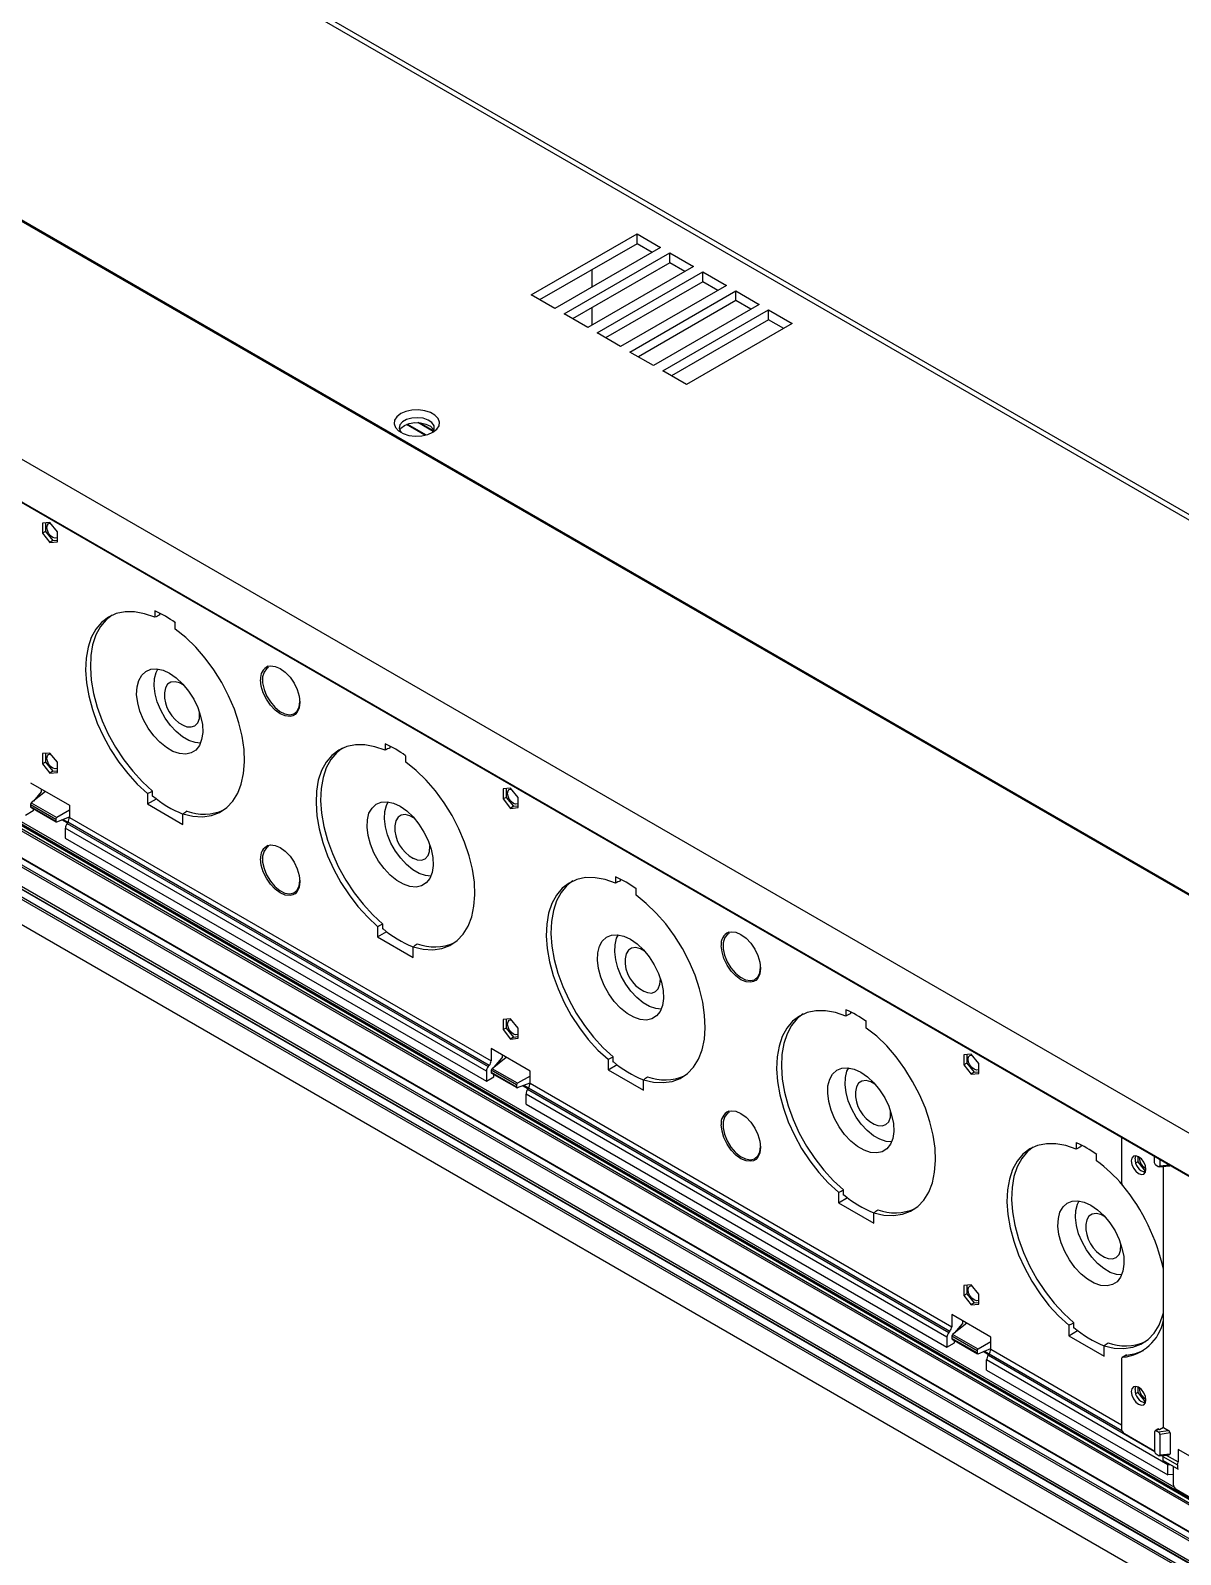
# Model space of a CAD drawing. Header units: inches. Extents: x 5 to 105, y 0 to 80.
# Drawn here: x 45.41 to 53.36, y 52.62 to 63.15 of the extents above; entities that cross this region are included whole.
import ezdxf

# ---------------------------------------------------------------- set-up
doc = ezdxf.new("R2010")
doc.units = ezdxf.units.IN
doc.header["$MEASUREMENT"] = 0

msp = doc.modelspace()

# ---------------------------------------------------------------- linework, layer by layer
for p, q in [((66.849, 49.424), (17.033, 78.182)), ((66.853, 49.425), (17.038, 78.182)), ((66.206, 49.803), (17.709, 77.8)), ((15.505, 77.422), (65.32, 48.665)), ((65.493, 52.8), (22.901, 77.388)), ((65.546, 52.807), (22.959, 77.392)), ((15.452, 77.158), (65.268, 48.4)), ((15.454, 77.152), (65.27, 48.394)), ((65.629, 45.916), (15.813, 74.673)), ((15.82, 74.685), (65.635, 45.927)), ((65.655, 45.938), (15.839, 74.696)), ((65.659, 45.938), (15.844, 74.696)), ((65.654, 45.95), (15.884, 74.682)), ((65.505, 45.799), (15.69, 74.557)), ((65.51, 45.8), (15.694, 74.558)), ((65.323, 45.692), (15.507, 74.449)), ((65.46, 45.766), (15.644, 74.523)), ((15.651, 74.535), (65.466, 45.777)), ((65.268, 45.653), (15.452, 74.411)), ((15.459, 74.424), (65.274, 45.666)), ((65.318, 45.691), (15.502, 74.449)), ((15.644, 74.388), (65.46, 45.63)), ((15.505, 74.207), (65.32, 45.449)), ((48.873, 61.326), (49.604, 61.748)), ((49.604, 61.748), (49.766, 61.654)), ((49.604, 61.68), (49.604, 61.748)), ((49.604, 61.68), (48.931, 61.292)), ((49.766, 61.654), (49.035, 61.232)), ((49.1, 61.195), (49.831, 61.617)), ((49.708, 61.62), (49.604, 61.68)), ((49.831, 61.617), (49.993, 61.523)), ((49.831, 61.549), (49.831, 61.617)), ((49.831, 61.549), (49.159, 61.161)), ((49.993, 61.523), (49.263, 61.101)), ((49.291, 61.5), (49.291, 61.38)), ((49.935, 61.489), (49.831, 61.549)), ((49.328, 61.064), (50.058, 61.485)), ((50.058, 61.418), (49.386, 61.03)), ((50.058, 61.485), (50.221, 61.392)), ((50.058, 61.418), (50.058, 61.485)), ((50.162, 61.358), (50.058, 61.418)), ((49.035, 61.232), (48.873, 61.326)), ((50.221, 61.392), (49.49, 60.97)), ((49.555, 60.932), (50.286, 61.354)), ((50.286, 61.287), (49.613, 60.899)), ((50.286, 61.354), (50.448, 61.26)), ((50.286, 61.287), (50.286, 61.354)), ((50.389, 61.227), (50.286, 61.287)), ((49.263, 61.101), (49.1, 61.195)), ((49.291, 61.237), (49.291, 61.117)), ((50.448, 61.26), (49.717, 60.839)), ((49.782, 60.801), (50.513, 61.223)), ((50.513, 61.223), (50.675, 61.129)), ((50.513, 61.155), (50.513, 61.223)), ((50.513, 61.155), (49.841, 60.767)), ((50.675, 61.129), (49.945, 60.707)), ((50.617, 61.095), (50.513, 61.155)), ((49.49, 60.97), (49.328, 61.064)), ((49.717, 60.839), (49.555, 60.932)), ((49.945, 60.707), (49.782, 60.801)), ((48.196, 60.383), (48.09, 60.444)), ((48.139, 60.357), (48.011, 60.431)), ((48.019, 60.434), (48.148, 60.359)), ((48.104, 60.443), (48.199, 60.388)), ((40.913, 60.248), (53.313, 53.09)), ((45.548, 59.755), (45.496, 59.75)), ((45.496, 59.75), (45.496, 59.681)), ((45.517, 59.752), (45.517, 59.692)), ((45.6, 59.69), (45.548, 59.755)), ((45.517, 59.692), (45.496, 59.681)), ((45.496, 59.681), (45.548, 59.616)), ((45.517, 59.692), (45.567, 59.63)), ((45.567, 59.63), (45.548, 59.616)), ((45.548, 59.616), (45.6, 59.621)), ((45.567, 59.63), (45.6, 59.633)), ((45.6, 59.621), (45.6, 59.69)), ((46.272, 59.143), (46.272, 59.099)), ((46.307, 59.116), (46.307, 59.127)), ((46.414, 59.017), (46.414, 59.061)), ((45.548, 58.161), (45.496, 58.157)), ((45.496, 58.157), (45.496, 58.087)), ((45.517, 58.158), (45.517, 58.099)), ((45.6, 58.097), (45.548, 58.161)), ((47.864, 58.224), (47.864, 58.181)), ((47.898, 58.197), (47.898, 58.208)), ((48.006, 58.099), (48.006, 58.142)), ((45.517, 58.099), (45.496, 58.087)), ((45.496, 58.087), (45.548, 58.023)), ((45.517, 58.099), (45.567, 58.036)), ((45.567, 58.036), (45.548, 58.023)), ((45.548, 58.023), (45.6, 58.027)), ((45.567, 58.036), (45.6, 58.039)), ((45.6, 58.027), (45.6, 58.097)), ((45.413, 57.956), (45.683, 57.8)), ((48.73, 57.918), (48.678, 57.913)), ((48.782, 57.853), (48.73, 57.918)), ((45.518, 57.895), (45.419, 57.817)), ((45.419, 57.817), (45.595, 57.716)), ((45.488, 57.893), (45.434, 57.828)), ((45.469, 57.857), (45.461, 57.861)), ((45.465, 57.865), (45.473, 57.86)), ((45.478, 57.864), (45.469, 57.87)), ((45.48, 57.866), (45.47, 57.872)), ((45.488, 57.912), (45.488, 57.893)), ((46.221, 57.882), (46.221, 57.809)), ((46.221, 57.809), (46.283, 57.845)), ((46.257, 57.862), (46.257, 57.898)), ((48.678, 57.913), (48.678, 57.844)), ((48.699, 57.855), (48.678, 57.844)), ((48.678, 57.844), (48.73, 57.779)), ((48.699, 57.915), (48.699, 57.855)), ((48.699, 57.855), (48.75, 57.793)), ((48.782, 57.784), (48.782, 57.853)), ((45.433, 57.761), (45.38, 57.73)), ((45.414, 57.806), (45.588, 57.705)), ((45.414, 57.806), (45.414, 57.791)), ((45.414, 57.791), (45.588, 57.69)), ((45.416, 57.787), (45.59, 57.686)), ((45.433, 57.777), (45.433, 57.761)), ((45.683, 57.766), (45.595, 57.716)), ((45.595, 57.686), (45.683, 57.72)), ((45.683, 57.8), (45.683, 57.716)), ((45.683, 57.716), (48.595, 56.034)), ((46.221, 57.809), (46.466, 57.668)), ((46.466, 57.668), (46.466, 57.741)), ((48.75, 57.793), (48.73, 57.779)), ((48.73, 57.779), (48.782, 57.784)), ((48.75, 57.793), (48.782, 57.796)), ((45.588, 57.705), (45.588, 57.69)), ((45.668, 57.678), (45.63, 57.7)), ((45.64, 57.703), (45.672, 57.684)), ((48.563, 55.963), (45.654, 57.642)), ((45.654, 57.642), (45.654, 57.572)), ((45.671, 57.683), (45.666, 57.675)), ((45.666, 57.675), (48.576, 55.995)), ((48.582, 56.002), (45.671, 57.683)), ((45.654, 57.572), (48.563, 55.893)), ((49.455, 57.306), (49.455, 57.262)), ((49.49, 57.279), (49.49, 57.289)), ((49.597, 57.18), (49.597, 57.224)), ((47.848, 56.944), (47.848, 56.979)), ((47.812, 56.963), (47.812, 56.891)), ((47.812, 56.891), (47.875, 56.927)), ((47.812, 56.891), (48.057, 56.749)), ((48.057, 56.749), (48.057, 56.822)), ((51.046, 56.387), (51.046, 56.343)), ((51.081, 56.36), (51.081, 56.371)), ((48.73, 56.324), (48.678, 56.319)), ((48.678, 56.319), (48.678, 56.25)), ((48.699, 56.261), (48.678, 56.25)), ((48.678, 56.25), (48.73, 56.185)), ((48.699, 56.321), (48.699, 56.261)), ((48.699, 56.261), (48.75, 56.199)), ((48.782, 56.259), (48.73, 56.324)), ((48.782, 56.19), (48.782, 56.259)), ((51.188, 56.261), (51.188, 56.305)), ((48.75, 56.199), (48.73, 56.185)), ((48.73, 56.185), (48.782, 56.19)), ((48.75, 56.199), (48.782, 56.202)), ((48.865, 55.963), (48.595, 56.119)), ((48.595, 56.119), (48.595, 56.034)), ((48.7, 56.058), (48.602, 55.98)), ((48.616, 55.991), (48.671, 56.055)), ((48.652, 56.02), (48.644, 56.024)), ((48.647, 56.028), (48.656, 56.023)), ((48.661, 56.027), (48.651, 56.032)), ((48.663, 56.029), (48.653, 56.034)), ((48.671, 56.075), (48.671, 56.055)), ((49.404, 56.045), (49.404, 55.972)), ((49.439, 56.025), (49.439, 56.061)), ((51.913, 56.081), (51.861, 56.076)), ((51.861, 56.076), (51.861, 56.007)), ((51.882, 56.078), (51.882, 56.018)), ((51.965, 56.016), (51.913, 56.081)), ((48.563, 55.963), (48.563, 55.893)), ((48.563, 55.893), (48.615, 55.924)), ((48.582, 56.002), (48.576, 55.995)), ((48.771, 55.868), (48.596, 55.969)), ((48.596, 55.969), (48.596, 55.954)), ((48.771, 55.853), (48.596, 55.954)), ((48.598, 55.95), (48.773, 55.849)), ((48.777, 55.879), (48.602, 55.98)), ((48.615, 55.924), (48.615, 55.94)), ((48.865, 55.929), (48.777, 55.879)), ((48.865, 55.879), (48.865, 55.963)), ((49.404, 55.972), (49.466, 56.008)), ((49.404, 55.972), (49.648, 55.831)), ((51.882, 56.018), (51.861, 56.007)), ((51.861, 56.007), (51.913, 55.942)), ((51.882, 56.018), (51.932, 55.955)), ((51.932, 55.955), (51.913, 55.942)), ((51.913, 55.942), (51.965, 55.947)), ((51.932, 55.955), (51.965, 55.958)), ((51.965, 55.947), (51.965, 56.016)), ((48.771, 55.868), (48.771, 55.853)), ((48.777, 55.849), (48.865, 55.883)), ((48.85, 55.841), (48.812, 55.862)), ((48.822, 55.866), (48.855, 55.847)), ((48.848, 55.838), (48.854, 55.846)), ((48.848, 55.838), (51.758, 54.158)), ((51.765, 54.165), (48.854, 55.846)), ((48.865, 55.879), (51.778, 54.197)), ((49.648, 55.831), (49.648, 55.904)), ((51.745, 54.126), (48.837, 55.805)), ((48.837, 55.735), (48.837, 55.805)), ((48.837, 55.735), (51.745, 54.055)), ((52.95, 55.506), (52.95, 55.199)), ((52.637, 55.469), (52.637, 55.425)), ((52.672, 55.441), (52.672, 55.452)), ((52.779, 55.343), (52.779, 55.387)), ((53.064, 55.336), (53.05, 55.328)), ((53.064, 55.375), (53.064, 55.336)), ((53.064, 55.336), (53.114, 55.273)), ((53.074, 55.363), (53.074, 55.369)), ((53.177, 55.375), (53.177, 55.332)), ((53.187, 55.315), (53.205, 55.305)), ((53.212, 55.303), (53.281, 55.309)), ((53.217, 55.309), (53.217, 55.352)), ((53.217, 55.309), (53.281, 55.315)), ((53.241, 53.501), (53.241, 55.306)), ((53.114, 55.273), (53.104, 55.266)), ((53.114, 55.273), (53.118, 55.273)), ((50.995, 55.126), (50.995, 55.053)), ((50.995, 55.053), (51.057, 55.089)), ((51.031, 55.106), (51.031, 55.142)), ((50.995, 55.053), (51.239, 54.912)), ((51.239, 54.912), (51.239, 54.985)), ((51.913, 54.487), (51.861, 54.482)), ((51.861, 54.482), (51.861, 54.413)), ((51.882, 54.484), (51.882, 54.424)), ((51.965, 54.422), (51.913, 54.487)), ((51.882, 54.424), (51.861, 54.413)), ((51.861, 54.413), (51.913, 54.348)), ((51.882, 54.424), (51.932, 54.362)), ((51.932, 54.362), (51.913, 54.348)), ((51.913, 54.348), (51.965, 54.353)), ((51.932, 54.362), (51.965, 54.365)), ((51.965, 54.353), (51.965, 54.422)), ((52.048, 54.126), (51.778, 54.281)), ((51.778, 54.281), (51.778, 54.197)), ((51.853, 54.238), (51.853, 54.218)), ((51.765, 54.165), (51.758, 54.158)), ((51.953, 54.031), (51.779, 54.131)), ((51.779, 54.131), (51.779, 54.116)), ((51.882, 54.221), (51.784, 54.143)), ((51.96, 54.041), (51.784, 54.143)), ((51.799, 54.154), (51.853, 54.218)), ((51.834, 54.182), (51.826, 54.187)), ((51.83, 54.191), (51.838, 54.186)), ((51.843, 54.19), (51.833, 54.195)), ((51.845, 54.191), (51.835, 54.197)), ((52.586, 54.208), (52.586, 54.135)), ((52.586, 54.135), (52.648, 54.171)), ((52.586, 54.135), (52.831, 53.994)), ((52.622, 54.188), (52.622, 54.223)), ((51.745, 54.126), (51.745, 54.055)), ((51.745, 54.055), (51.798, 54.087)), ((51.953, 54.016), (51.779, 54.116)), ((51.781, 54.112), (51.955, 54.011)), ((51.798, 54.087), (51.798, 54.103)), ((51.953, 54.031), (51.953, 54.016)), ((52.048, 54.092), (51.96, 54.041)), ((51.96, 54.011), (52.048, 54.046)), ((52.033, 54.003), (51.995, 54.025)), ((52.005, 54.029), (52.037, 54.01)), ((52.048, 54.041), (52.048, 54.126)), ((52.048, 54.041), (52.95, 53.52)), ((52.831, 53.994), (52.831, 54.066)), ((53.272, 53.244), (52.019, 53.968)), ((52.019, 53.897), (52.019, 53.968)), ((52.031, 54.001), (52.036, 54.008)), ((52.031, 54.001), (53.182, 53.336)), ((52.954, 53.478), (52.036, 54.008)), ((52.95, 53.972), (52.95, 53.495)), ((52.982, 54), (52.956, 53.985)), ((52.987, 54.001), (52.961, 53.986)), ((52.019, 53.897), (53.272, 53.174)), ((53.064, 53.742), (53.05, 53.734)), ((53.064, 53.781), (53.064, 53.742)), ((53.064, 53.742), (53.114, 53.679)), ((53.074, 53.77), (53.074, 53.775)), ((53.114, 53.679), (53.104, 53.672)), ((53.114, 53.679), (53.118, 53.68)), ((53.241, 53.501), (53.214, 53.485)), ((53.241, 53.501), (53.275, 53.481)), ((52.971, 53.46), (53.182, 53.338)), ((53.182, 53.333), (53.182, 53.473)), ((53.201, 53.49), (53.184, 53.479)), ((53.208, 53.49), (53.191, 53.478)), ((53.191, 53.478), (53.205, 53.47)), ((53.205, 53.47), (53.275, 53.481)), ((53.208, 53.49), (53.214, 53.485)), ((53.286, 53.464), (53.217, 53.453)), ((53.217, 53.313), (53.217, 53.453)), ((53.286, 53.464), (53.286, 53.319)), ((53.205, 53.308), (53.191, 53.316)), ((53.212, 53.306), (53.281, 53.312)), ((53.217, 53.313), (53.286, 53.319)), ((53.23, 53.308), (53.238, 53.304)), ((53.233, 53.308), (53.239, 53.305)), ((53.237, 53.301), (53.338, 53.243)), ((53.237, 53.301), (53.237, 53.274)), ((53.259, 53.31), (53.342, 53.263)), ((53.611, 53.194), (53.342, 53.35)), ((53.342, 53.35), (53.342, 53.263)), ((53.338, 53.216), (53.237, 53.274)), ((53.237, 53.274), (53.239, 53.273)), ((53.272, 53.174), (53.272, 53.244)), ((53.288, 53.244), (53.272, 53.244)), ((53.3, 53.237), (53.284, 53.246)), ((53.307, 53.232), (53.3, 53.237)), ((53.307, 53.233), (53.307, 53.109)), ((53.338, 53.243), (53.338, 53.216)), ((53.338, 53.216), (53.343, 53.212)), ((53.307, 53.176), (53.272, 53.174)), ((53.328, 53.074), (53.628, 52.9))]:
    msp.add_line(p, q)
at = {"flags": 128}
for points in [[(48.194, 60.377), (48.221, 60.398), (48.236, 60.422), (48.239, 60.448), (48.23, 60.473), (48.208, 60.496), (48.177, 60.514), (48.138, 60.526), (48.094, 60.532), (48.049, 60.53), (48.007, 60.521), (47.972, 60.506), (47.945, 60.485), (47.929, 60.461), (47.926, 60.435), (47.936, 60.41), (47.957, 60.387), (47.989, 60.369), (48.028, 60.356), (48.071, 60.351), (48.116, 60.353), (48.158, 60.362), (48.194, 60.377)], [(48.19, 60.375), (48.192, 60.377), (48.203, 60.4), (48.202, 60.423), (48.187, 60.444), (48.161, 60.462), (48.127, 60.474), (48.088, 60.478), (48.048, 60.476), (48.012, 60.465), (47.984, 60.449), (47.966, 60.428), (47.961, 60.405), (47.969, 60.383), (47.975, 60.375)], [(47.965, 60.391), (47.973, 60.405), (47.997, 60.424)], [(47.997, 60.424), (48.029, 60.437), (48.068, 60.444), (48.108, 60.443), (48.145, 60.434), (48.176, 60.419), (48.196, 60.399), (48.201, 60.391)], [(45.527, 59.72), (45.53, 59.736), (45.539, 59.746), (45.552, 59.749), (45.553, 59.749)], [(45.6, 59.651), (45.596, 59.648), (45.583, 59.645), (45.567, 59.65), (45.552, 59.663), (45.539, 59.68), (45.53, 59.701), (45.527, 59.72)], [(46.272, 59.099), (46.201, 59.124), (46.132, 59.137), (46.067, 59.137), (46.006, 59.125), (45.952, 59.1), (45.904, 59.064), (45.865, 59.016), (45.833, 58.959), (45.811, 58.892), (45.798, 58.816), (45.794, 58.734), (45.801, 58.647), (45.816, 58.556), (45.841, 58.462), (45.875, 58.368), (45.917, 58.275), (45.967, 58.185), (46.023, 58.099), (46.085, 58.019), (46.151, 57.946), (46.221, 57.882)], [(45.978, 59.114), (45.937, 59.082), (45.897, 59.035), (45.866, 58.977), (45.843, 58.909), (45.83, 58.834), (45.827, 58.752), (45.833, 58.664), (45.849, 58.572), (45.875, 58.479), (45.909, 58.384), (45.951, 58.291), (46.001, 58.201), (46.058, 58.115), (46.12, 58.035), (46.187, 57.962), (46.257, 57.898)], [(46.466, 57.741), (46.535, 57.725), (46.602, 57.721), (46.664, 57.73), (46.72, 57.751), (46.769, 57.784), (46.812, 57.828), (46.845, 57.883), (46.87, 57.947), (46.886, 58.02), (46.892, 58.101), (46.889, 58.186), (46.876, 58.277), (46.853, 58.37), (46.822, 58.464), (46.782, 58.557), (46.735, 58.648), (46.68, 58.736), (46.62, 58.817), (46.555, 58.893), (46.486, 58.959), (46.414, 59.017)], [(47.056, 58.761), (47.071, 58.764), (47.104, 58.76), (47.139, 58.745), (47.174, 58.72), (47.207, 58.685), (47.235, 58.644), (47.256, 58.599), (47.27, 58.554), (47.275, 58.511), (47.27, 58.473), (47.256, 58.443), (47.241, 58.427)], [(46.375, 58.712), (46.421, 58.68), (46.465, 58.638), (46.506, 58.589), (46.541, 58.534), (46.569, 58.476), (46.589, 58.416), (46.601, 58.358), (46.603, 58.303), (46.596, 58.254), (46.58, 58.213), (46.556, 58.182), (46.524, 58.162), (46.486, 58.153), (46.444, 58.157), (46.398, 58.172), (46.352, 58.199), (46.307, 58.236), (46.265, 58.281), (46.227, 58.334), (46.195, 58.391), (46.17, 58.45), (46.154, 58.509), (46.147, 58.566), (46.15, 58.618), (46.161, 58.663), (46.182, 58.699), (46.21, 58.725), (46.245, 58.74), (46.285, 58.742), (46.329, 58.733), (46.375, 58.712)], [(46.588, 58.229), (46.551, 58.233), (46.508, 58.248), (46.464, 58.273), (46.42, 58.309), (46.38, 58.352), (46.343, 58.402), (46.313, 58.457), (46.289, 58.514), (46.274, 58.571), (46.267, 58.625), (46.27, 58.675), (46.281, 58.718), (46.293, 58.741)], [(46.473, 58.63), (46.444, 58.646), (46.412, 58.654), (46.384, 58.651), (46.361, 58.636), (46.346, 58.611), (46.339, 58.577), (46.339, 58.576)], [(47.227, 58.419), (47.207, 58.414), (47.174, 58.417), (47.139, 58.432), (47.104, 58.458), (47.071, 58.492), (47.043, 58.534), (47.022, 58.578), (47.008, 58.624), (47.003, 58.667)], [(47.057, 58.752), (47.045, 58.744), (47.027, 58.72), (47.017, 58.687), (47.017, 58.646), (47.027, 58.601), (47.045, 58.556), (47.071, 58.514), (47.102, 58.477), (47.136, 58.449), (47.171, 58.431), (47.205, 58.426), (47.233, 58.433), (47.255, 58.451), (47.269, 58.48), (47.274, 58.518)], [(46.468, 58.353), (46.494, 58.343), (46.524, 58.341), (46.55, 58.35), (46.569, 58.37), (46.58, 58.4), (46.582, 58.437), (46.582, 58.441)], [(47.241, 58.427), (47.235, 58.423), (47.227, 58.419)], [(45.527, 58.126), (45.53, 58.142), (45.539, 58.152), (45.552, 58.155), (45.553, 58.155)], [(47.864, 58.181), (47.792, 58.205), (47.723, 58.218), (47.658, 58.218), (47.598, 58.206), (47.543, 58.181), (47.496, 58.145), (47.456, 58.098), (47.425, 58.04), (47.402, 57.973), (47.389, 57.898), (47.386, 57.816), (47.392, 57.728), (47.408, 57.637), (47.433, 57.544), (47.466, 57.45), (47.509, 57.357), (47.558, 57.267), (47.614, 57.181), (47.676, 57.101), (47.743, 57.028), (47.812, 56.963)], [(47.569, 58.195), (47.529, 58.164), (47.489, 58.116), (47.457, 58.058), (47.435, 57.991), (47.422, 57.915), (47.418, 57.833), (47.425, 57.745), (47.441, 57.654), (47.466, 57.56), (47.5, 57.466), (47.542, 57.373), (47.592, 57.282), (47.649, 57.196), (47.711, 57.116), (47.778, 57.043), (47.848, 56.979)], [(45.6, 58.057), (45.596, 58.054), (45.583, 58.051), (45.567, 58.057), (45.552, 58.069), (45.539, 58.087), (45.53, 58.107), (45.527, 58.126)], [(48.057, 56.822), (48.127, 56.806), (48.193, 56.802), (48.255, 56.811), (48.311, 56.832), (48.361, 56.865), (48.403, 56.909), (48.437, 56.964), (48.462, 57.029), (48.477, 57.102), (48.484, 57.182), (48.48, 57.268), (48.467, 57.358), (48.445, 57.451), (48.413, 57.545), (48.373, 57.638), (48.326, 57.73), (48.272, 57.817), (48.211, 57.899), (48.146, 57.974), (48.077, 58.041), (48.006, 58.099)], [(47.967, 57.793), (48.013, 57.761), (48.057, 57.72), (48.097, 57.67), (48.132, 57.615), (48.16, 57.557), (48.181, 57.497), (48.192, 57.439), (48.195, 57.384), (48.188, 57.336), (48.172, 57.295), (48.147, 57.264), (48.115, 57.243), (48.077, 57.235), (48.035, 57.238), (47.99, 57.254), (47.944, 57.28), (47.898, 57.317), (47.856, 57.363), (47.818, 57.415), (47.786, 57.472), (47.762, 57.532), (47.746, 57.591), (47.739, 57.648), (47.741, 57.7), (47.752, 57.745), (47.773, 57.781), (47.801, 57.807), (47.836, 57.821), (47.877, 57.824), (47.921, 57.814), (47.967, 57.793)], [(48.179, 57.311), (48.142, 57.314), (48.099, 57.329), (48.055, 57.355), (48.012, 57.39), (47.971, 57.434), (47.935, 57.484), (47.904, 57.538), (47.881, 57.595), (47.865, 57.652), (47.859, 57.706), (47.861, 57.756), (47.872, 57.799), (47.884, 57.823)], [(48.709, 57.883), (48.713, 57.899), (48.721, 57.909), (48.734, 57.912), (48.735, 57.911)], [(48.782, 57.813), (48.778, 57.81), (48.765, 57.808), (48.75, 57.813), (48.734, 57.826), (48.721, 57.843), (48.713, 57.863), (48.709, 57.883)], [(48.064, 57.712), (48.035, 57.727), (48.003, 57.736), (47.975, 57.732), (47.953, 57.717), (47.937, 57.692), (47.931, 57.658), (47.93, 57.657)], [(47.057, 57.515), (47.045, 57.507), (47.027, 57.483), (47.017, 57.449), (47.017, 57.408), (47.027, 57.364), (47.045, 57.319), (47.071, 57.276), (47.102, 57.239), (47.136, 57.211), (47.171, 57.194), (47.205, 57.188), (47.233, 57.195), (47.255, 57.214), (47.269, 57.243), (47.274, 57.28)], [(47.056, 57.523), (47.071, 57.526), (47.104, 57.523), (47.139, 57.508), (47.174, 57.482), (47.207, 57.448), (47.235, 57.407), (47.256, 57.362), (47.27, 57.316), (47.275, 57.273), (47.27, 57.235), (47.256, 57.205), (47.241, 57.189)], [(48.059, 57.434), (48.085, 57.424), (48.115, 57.422), (48.141, 57.431), (48.16, 57.452), (48.171, 57.481), (48.173, 57.518), (48.173, 57.523)], [(47.227, 57.181), (47.207, 57.177), (47.174, 57.18), (47.139, 57.195), (47.104, 57.22), (47.071, 57.255), (47.043, 57.296), (47.022, 57.341), (47.008, 57.386), (47.003, 57.43)], [(49.455, 57.262), (49.383, 57.287), (49.314, 57.299), (49.249, 57.3), (49.189, 57.287), (49.134, 57.263), (49.087, 57.227), (49.047, 57.179), (49.016, 57.121), (48.993, 57.054), (48.98, 56.979), (48.977, 56.897), (48.983, 56.81), (48.999, 56.719), (49.024, 56.625), (49.058, 56.531), (49.1, 56.438), (49.149, 56.348), (49.206, 56.262), (49.267, 56.182), (49.334, 56.109), (49.404, 56.045)], [(47.241, 57.189), (47.235, 57.185), (47.227, 57.181)], [(49.16, 57.277), (49.12, 57.245), (49.08, 57.197), (49.048, 57.14), (49.026, 57.072), (49.013, 56.997), (49.009, 56.914), (49.016, 56.827), (49.032, 56.735), (49.057, 56.641), (49.091, 56.547), (49.134, 56.454), (49.184, 56.364), (49.24, 56.278), (49.303, 56.197), (49.369, 56.125), (49.439, 56.061)], [(49.648, 55.904), (49.718, 55.887), (49.784, 55.884), (49.846, 55.892), (49.902, 55.913), (49.952, 55.946), (49.994, 55.991), (50.028, 56.046), (50.053, 56.11), (50.069, 56.183), (50.075, 56.263), (50.071, 56.349), (50.058, 56.44), (50.036, 56.532), (50.005, 56.626), (49.965, 56.72), (49.917, 56.811), (49.863, 56.898), (49.802, 56.98), (49.737, 57.055), (49.668, 57.122), (49.597, 57.18)], [(49.558, 56.874), (49.604, 56.842), (49.648, 56.801), (49.688, 56.752), (49.723, 56.697), (49.752, 56.638), (49.772, 56.579), (49.784, 56.52), (49.786, 56.466), (49.779, 56.417), (49.763, 56.376), (49.738, 56.345), (49.707, 56.325), (49.669, 56.316), (49.626, 56.32), (49.581, 56.335), (49.535, 56.362), (49.489, 56.399), (49.447, 56.444), (49.409, 56.497), (49.377, 56.554), (49.353, 56.613), (49.337, 56.672), (49.33, 56.729), (49.332, 56.781), (49.344, 56.826), (49.364, 56.862), (49.392, 56.888), (49.427, 56.902), (49.468, 56.905), (49.512, 56.896), (49.558, 56.874)], [(49.771, 56.392), (49.734, 56.396), (49.69, 56.41), (49.646, 56.436), (49.603, 56.471), (49.562, 56.515), (49.526, 56.565), (49.495, 56.62), (49.472, 56.677), (49.457, 56.733), (49.45, 56.788), (49.452, 56.837), (49.463, 56.881), (49.475, 56.904)], [(50.24, 56.915), (50.227, 56.907), (50.209, 56.883), (50.2, 56.849), (50.2, 56.809), (50.209, 56.764), (50.227, 56.719), (50.253, 56.676), (50.284, 56.64), (50.319, 56.612), (50.354, 56.594), (50.387, 56.589), (50.416, 56.595), (50.438, 56.614), (50.452, 56.643), (50.457, 56.681)], [(50.239, 56.923), (50.254, 56.926), (50.286, 56.923), (50.321, 56.908), (50.357, 56.883), (50.389, 56.848), (50.417, 56.807), (50.439, 56.762), (50.452, 56.717), (50.457, 56.673), (50.452, 56.636), (50.439, 56.606), (50.424, 56.59)], [(49.655, 56.793), (49.627, 56.809), (49.595, 56.817), (49.566, 56.813), (49.544, 56.799), (49.528, 56.773), (49.522, 56.74), (49.522, 56.739)], [(50.409, 56.582), (50.389, 56.577), (50.357, 56.58), (50.321, 56.595), (50.286, 56.621), (50.254, 56.655), (50.226, 56.696), (50.204, 56.741), (50.191, 56.787), (50.186, 56.83)], [(49.651, 56.515), (49.676, 56.506), (49.706, 56.503), (49.732, 56.513), (49.751, 56.533), (49.762, 56.563), (49.765, 56.599), (49.764, 56.604)], [(50.424, 56.59), (50.417, 56.586), (50.409, 56.582)], [(51.046, 56.343), (50.975, 56.368), (50.906, 56.381), (50.84, 56.381), (50.78, 56.369), (50.726, 56.344), (50.678, 56.308), (50.638, 56.261), (50.607, 56.203), (50.585, 56.136), (50.572, 56.061), (50.568, 55.979), (50.574, 55.891), (50.59, 55.8), (50.615, 55.707), (50.649, 55.613), (50.691, 55.52), (50.741, 55.429), (50.797, 55.344), (50.859, 55.263), (50.925, 55.191), (50.995, 55.126)], [(50.751, 56.358), (50.711, 56.326), (50.671, 56.279), (50.64, 56.221), (50.617, 56.154), (50.604, 56.078), (50.601, 55.996), (50.607, 55.908), (50.623, 55.817), (50.648, 55.723), (50.682, 55.629), (50.725, 55.535), (50.775, 55.445), (50.832, 55.359), (50.894, 55.279), (50.961, 55.206), (51.031, 55.142)], [(48.709, 56.289), (48.713, 56.305), (48.721, 56.315), (48.734, 56.318), (48.735, 56.318)], [(48.782, 56.22), (48.778, 56.217), (48.765, 56.214), (48.75, 56.219), (48.734, 56.232), (48.721, 56.249), (48.713, 56.27), (48.709, 56.289)], [(51.239, 54.985), (51.309, 54.969), (51.376, 54.965), (51.437, 54.974), (51.494, 54.995), (51.543, 55.028), (51.585, 55.072), (51.619, 55.127), (51.644, 55.191), (51.66, 55.265), (51.666, 55.345), (51.663, 55.431), (51.65, 55.521), (51.627, 55.614), (51.596, 55.708), (51.556, 55.801), (51.508, 55.892), (51.454, 55.98), (51.394, 56.062), (51.329, 56.137), (51.26, 56.204), (51.188, 56.261)], [(51.892, 56.046), (51.895, 56.062), (51.904, 56.072), (51.917, 56.074), (51.918, 56.074)], [(51.965, 55.976), (51.961, 55.973), (51.948, 55.971), (51.932, 55.976), (51.917, 55.988), (51.904, 56.006), (51.895, 56.026), (51.892, 56.046)], [(51.149, 55.956), (51.195, 55.924), (51.239, 55.882), (51.28, 55.833), (51.315, 55.778), (51.343, 55.72), (51.363, 55.66), (51.375, 55.602), (51.377, 55.547), (51.37, 55.498), (51.354, 55.458), (51.33, 55.426), (51.298, 55.406), (51.26, 55.398), (51.217, 55.401), (51.172, 55.416), (51.126, 55.443), (51.081, 55.48), (51.038, 55.526), (51, 55.578), (50.969, 55.635), (50.944, 55.694), (50.928, 55.754), (50.921, 55.81), (50.923, 55.862), (50.935, 55.907), (50.955, 55.943), (50.984, 55.969), (51.019, 55.984), (51.059, 55.986), (51.103, 55.977), (51.149, 55.956)], [(51.362, 55.474), (51.325, 55.477), (51.282, 55.492), (51.237, 55.517), (51.194, 55.553), (51.153, 55.596), (51.117, 55.646), (51.087, 55.701), (51.063, 55.758), (51.048, 55.815), (51.041, 55.869), (51.043, 55.919), (51.054, 55.962), (51.066, 55.986)], [(51.246, 55.874), (51.218, 55.89), (51.186, 55.898), (51.158, 55.895), (51.135, 55.88), (51.12, 55.855), (51.113, 55.821), (51.113, 55.82)], [(50.24, 55.678), (50.227, 55.67), (50.209, 55.645), (50.2, 55.612), (50.2, 55.571), (50.209, 55.527), (50.227, 55.481), (50.253, 55.439), (50.284, 55.402), (50.319, 55.374), (50.354, 55.357), (50.387, 55.351), (50.416, 55.358), (50.438, 55.377), (50.452, 55.406), (50.457, 55.443)], [(50.239, 55.686), (50.254, 55.689), (50.286, 55.686), (50.321, 55.671), (50.357, 55.645), (50.389, 55.611), (50.417, 55.57), (50.439, 55.525), (50.452, 55.479), (50.457, 55.436), (50.452, 55.398), (50.439, 55.368), (50.424, 55.352)], [(51.242, 55.597), (51.267, 55.587), (51.298, 55.585), (51.323, 55.594), (51.343, 55.614), (51.354, 55.644), (51.356, 55.681), (51.356, 55.685)], [(50.409, 55.344), (50.389, 55.34), (50.357, 55.343), (50.321, 55.358), (50.286, 55.383), (50.254, 55.418), (50.226, 55.459), (50.204, 55.504), (50.191, 55.549), (50.186, 55.592)], [(52.637, 55.425), (52.566, 55.45), (52.497, 55.462), (52.432, 55.462), (52.371, 55.45), (52.317, 55.426), (52.269, 55.389), (52.23, 55.342), (52.198, 55.284), (52.176, 55.217), (52.163, 55.142), (52.159, 55.06), (52.166, 54.973), (52.181, 54.881), (52.206, 54.788), (52.24, 54.694), (52.282, 54.601), (52.332, 54.511), (52.388, 54.425), (52.45, 54.345), (52.516, 54.272), (52.586, 54.208)], [(52.341, 55.439), (52.302, 55.408), (52.262, 55.36), (52.231, 55.302), (52.208, 55.235), (52.195, 55.16), (52.192, 55.077), (52.198, 54.99), (52.214, 54.898), (52.24, 54.804), (52.274, 54.71), (52.316, 54.617), (52.366, 54.526), (52.423, 54.44), (52.485, 54.36), (52.552, 54.288), (52.622, 54.223)], [(50.424, 55.352), (50.417, 55.348), (50.409, 55.344)], [(53.018, 55.343), (53.022, 55.318), (53.033, 55.293), (53.049, 55.271), (53.069, 55.255), (53.088, 55.249), (53.105, 55.252), (53.116, 55.264), (53.119, 55.285), (53.116, 55.309), (53.105, 55.335), (53.088, 55.357), (53.069, 55.372), (53.049, 55.379), (53.033, 55.376), (53.022, 55.363), (53.018, 55.343)], [(53.048, 55.379), (53.048, 55.378), (53.044, 55.358)], [(52.74, 55.037), (52.786, 55.005), (52.83, 54.964), (52.871, 54.915), (52.906, 54.86), (52.934, 54.801), (52.954, 54.741), (52.966, 54.683), (52.968, 54.629), (52.961, 54.58), (52.945, 54.539), (52.921, 54.508), (52.889, 54.488), (52.851, 54.479), (52.809, 54.482), (52.763, 54.498), (52.717, 54.525), (52.672, 54.561), (52.629, 54.607), (52.592, 54.659), (52.56, 54.716), (52.535, 54.776), (52.519, 54.835), (52.512, 54.892), (52.515, 54.944), (52.526, 54.989), (52.547, 55.025), (52.575, 55.051), (52.61, 55.065), (52.65, 55.068), (52.694, 55.058), (52.74, 55.037)], [(52.953, 54.555), (52.916, 54.559), (52.873, 54.573), (52.829, 54.599), (52.785, 54.634), (52.745, 54.678), (52.708, 54.728), (52.678, 54.783), (52.654, 54.839), (52.639, 54.896), (52.632, 54.951), (52.635, 55), (52.646, 55.043), (52.658, 55.067)], [(52.838, 54.956), (52.809, 54.972), (52.777, 54.98), (52.749, 54.976), (52.726, 54.961), (52.711, 54.936), (52.704, 54.903), (52.704, 54.902)], [(52.833, 54.678), (52.859, 54.668), (52.889, 54.666), (52.915, 54.675), (52.934, 54.696), (52.945, 54.725), (52.947, 54.762), (52.947, 54.767)], [(51.892, 54.452), (51.895, 54.468), (51.904, 54.478), (51.917, 54.481), (51.918, 54.48)], [(51.965, 54.383), (51.961, 54.379), (51.948, 54.377), (51.932, 54.382), (51.917, 54.395), (51.904, 54.412), (51.895, 54.432), (51.892, 54.452)], [(52.831, 54.066), (52.9, 54.05), (52.967, 54.046), (53.029, 54.055), (53.085, 54.076), (53.134, 54.109), (53.176, 54.153), (53.21, 54.208), (53.235, 54.273), (53.241, 54.294)], [(52.987, 54.001), (53.048, 54.012), (53.102, 54.032)], [(53.018, 53.749), (53.022, 53.725), (53.033, 53.699), (53.049, 53.677), (53.069, 53.662), (53.088, 53.655), (53.105, 53.658), (53.116, 53.671), (53.119, 53.691), (53.116, 53.715), (53.105, 53.741), (53.088, 53.763), (53.069, 53.779), (53.049, 53.785), (53.033, 53.782), (53.022, 53.769), (53.018, 53.749)], [(53.048, 53.785), (53.048, 53.784), (53.044, 53.764)]]:
    msp.add_lwpolyline(points, dxfattribs=at)
for centre, radius, start, end in [((45.955, 58.43), 0.781, 53.9669, 66.0385), ((47.09, 58.68), 0.0874, 112.6427, 188.4226), ((46.575, 58.563), 0.236, 176.8841, 243.1106), ((47.546, 57.511), 0.781, 53.9669, 66.0385), ((46.762, 58.464), 0.783, 229.8201, 247.753), ((46.612, 58.076), 0.337, 249.383, 293.8572), ((48.166, 57.644), 0.236, 176.8841, 243.1106), ((47.09, 57.442), 0.0874, 112.6427, 188.4226), ((49.138, 56.592), 0.781, 53.9669, 66.0385), ((48.353, 57.546), 0.783, 229.8204, 247.7528), ((50.272, 56.843), 0.0874, 112.644, 188.4213), ((48.204, 57.158), 0.337, 249.3828, 293.8571), ((49.757, 56.726), 0.236, 176.8841, 243.1106), ((50.729, 55.674), 0.781, 53.967, 66.0384), ((49.944, 56.627), 0.783, 229.8204, 247.7528), ((49.795, 56.239), 0.337, 249.3828, 293.8571), ((51.349, 55.807), 0.236, 176.8841, 243.1106), ((50.272, 55.605), 0.0874, 112.644, 188.4213), ((52.32, 54.755), 0.781, 53.9669, 66.0385), ((52.143, 54.484), 1.069, 40.2099, 53.4747), ((53.137, 55.354), 0.0929, 177.3815, 256.4552), ((53.158, 55.365), 0.0837, 181.4268, 242.6102), ((52.994, 55.201), 0.0441, 182.665, 220.1738), ((51.536, 55.708), 0.783, 229.8204, 247.7528), ((51.897, 54.299), 1.376, 12.3718, 39.3792), ((51.386, 55.321), 0.337, 249.3829, 293.8569), ((52.94, 54.889), 0.236, 176.8841, 243.1106), ((52.926, 54.306), 0.322, 276.1556, 348.266), ((53.127, 54.79), 0.783, 229.8204, 247.7528), ((52.977, 54.402), 0.337, 249.3826, 293.8572), ((52.963, 53.974), 0.0126, 99.3215, 189.3929), ((52.987, 53.991), 0.0101, 93.3544, 119.7845), ((53.137, 53.76), 0.0929, 177.3815, 256.4552), ((53.158, 53.772), 0.0837, 181.4267, 242.6104), ((52.994, 53.497), 0.0441, 182.6067, 237.3934), ((53.315, 53.244), 0.0428, 167.5239, 179.4859), ((53.352, 53.111), 0.0441, 182.6049, 237.3952)]:
    msp.add_arc(centre, radius, start, end)
for centre, major_axis, ratio, start_param, end_param in [((45.775, 58.229), (6.92, 3.375), 0.073638, 1.457922, 1.462962), ((47.366, 57.311), (6.92, 3.375), 0.073638, 1.457922, 1.462962), ((45.42, 57.81), (0.00403, 0.00827), 0.525016, 0.835944, 2.319474), ((46.634, 58.686), (4.957, 2.265), 0.10364, 4.581767, 4.58903), ((45.42, 57.795), (0.00403, 0.00827), 0.525016, 2.319474, 3.104953), ((45.595, 57.709), (0.00525, 0.00756), 0.62527, 0.924529, 2.408059), ((45.658, 57.7), (0.0166, 0.0328), 0.535781, 4.455153, 5.46735), ((46.788, 58.597), (3.865, 2.904), 0.102882, 4.551952, 4.559215), ((45.595, 57.694), (0.00525, 0.00756), 0.62527, 2.408059, 3.891589), ((45.679, 57.658), (0.0166, 0.0328), 0.535781, 1.313561, 2.325758), ((48.957, 56.392), (6.92, 3.375), 0.073638, 1.457922, 1.462962), ((48.225, 57.768), (4.957, 2.265), 0.10364, 4.581767, 4.58903), ((48.379, 57.679), (3.865, 2.904), 0.102882, 4.551952, 4.559215), ((50.548, 55.474), (6.92, 3.375), 0.073638, 1.457922, 1.462962), ((48.568, 56.02), (0.0204, 0.0306), 0.616135, 4.525644, 5.537841), ((49.816, 56.849), (4.957, 2.265), 0.10364, 4.581767, 4.58903), ((48.591, 55.977), (0.0204, 0.0306), 0.616135, 1.384051, 2.396248), ((48.602, 55.973), (0.00403, 0.00827), 0.525016, 0.835944, 2.319474), ((48.602, 55.958), (0.00403, 0.00827), 0.525016, 2.319474, 3.104953), ((49.971, 56.76), (3.865, 2.904), 0.102882, 4.551952, 4.559215), ((48.778, 55.871), (0.00525, 0.00756), 0.62527, 0.924529, 2.408059), ((48.778, 55.856), (0.00525, 0.00756), 0.62527, 2.408059, 3.891589), ((48.861, 55.821), (0.0166, 0.0328), 0.535781, 1.313561, 2.325758), ((48.841, 55.863), (0.0166, 0.0328), 0.535781, 4.455153, 5.46735), ((52.14, 54.555), (6.92, 3.375), 0.073638, 1.457922, 1.462962), ((53.187, 55.327), (-0.0069, 0.012), 0.575802, 0.784109, 2.357645), ((53.205, 55.316), (-0.0095, 0.0122), 0.545594, 2.210424, 3.752712), ((53.275, 55.322), (-0.0095, 0.0122), 0.545594, 2.801152, 3.460389), ((51.408, 55.93), (4.957, 2.265), 0.10364, 4.581767, 4.58903), ((51.562, 55.841), (3.865, 2.904), 0.102882, 4.551952, 4.559215), ((51.773, 54.14), (0.0204, 0.0306), 0.616135, 1.384051, 2.396248), ((51.75, 54.183), (0.0204, 0.0306), 0.616135, 4.525644, 5.537841), ((51.785, 54.136), (0.00403, 0.00827), 0.525016, 0.835944, 2.319474), ((52.999, 55.012), (4.957, 2.265), 0.10364, 4.581767, 4.58903), ((51.785, 54.121), (0.00403, 0.00827), 0.525016, 2.319474, 3.104953), ((51.96, 54.034), (0.00525, 0.00756), 0.62527, 0.924529, 2.408059), ((52.023, 54.025), (0.0166, 0.0328), 0.535781, 4.455153, 5.46735), ((53.153, 54.923), (3.865, 2.904), 0.102882, 4.551952, 4.559215), ((51.96, 54.019), (0.00525, 0.00756), 0.62527, 2.408059, 3.891589), ((52.043, 53.984), (0.0166, 0.0328), 0.535781, 1.313561, 2.325758), ((53.191, 53.467), (-0.0069, 0.012), 0.575802, 5.499237, 7.067295), ((53.208, 53.478), (-0.0064, 0.0123), 0.543485, 5.518691, 6.35486), ((53.205, 53.459), (-0.0094, 0.0117), 0.575752, 3.763101, 5.305389), ((53.275, 53.47), (-0.0094, 0.0117), 0.575752, 3.763101, 5.305389), ((53.191, 53.327), (-0.0069, 0.0119), 0.578965, 0.786849, 2.354907), ((53.205, 53.32), (-0.0095, 0.0122), 0.545594, 2.210424, 3.752712), ((53.207, 53.303), (0.0249, 0.0387), 0.606761, 5.045519, 5.226263), ((53.275, 53.326), (-0.0095, 0.0122), 0.545594, 2.801152, 3.752712), ((53.307, 53.245), (0.0255, 0.0382), 0.616135, 5.056584, 5.537841)]:
    msp.add_ellipse(centre, major_axis=major_axis, ratio=ratio, start_param=start_param, end_param=end_param)

doc.saveas('drawing.dxf')
